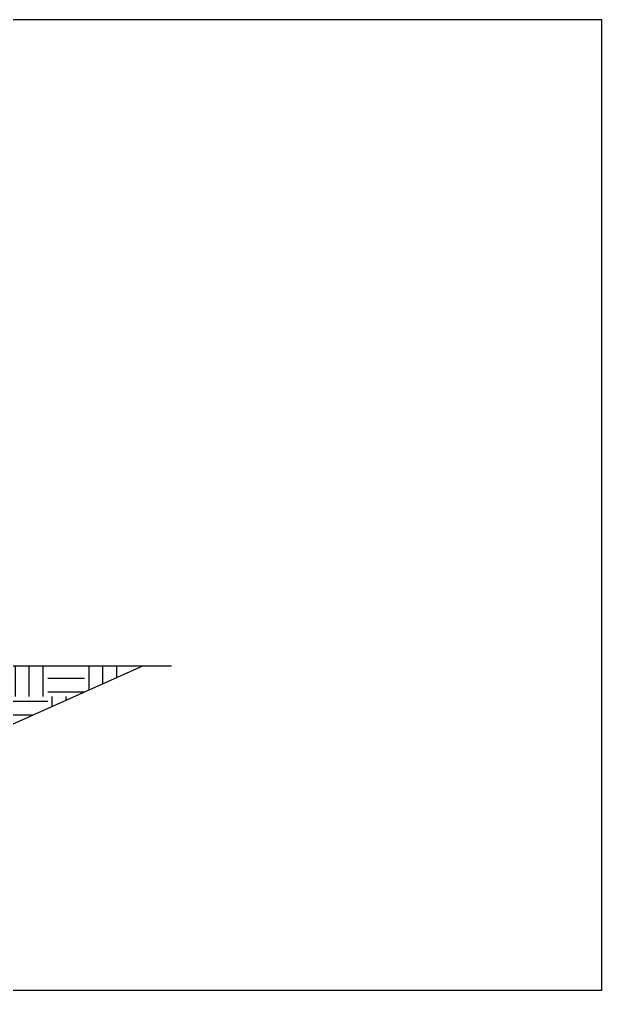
# Model space of a CAD drawing. Header units: feet. Extents: x -4 to 2246, y -9 to 1440.
# Drawn here: x 2156.42 to 2181.02, y 1366.06 to 1407.06 of the extents above; entities that cross this region are included whole.
import ezdxf

# ---------------------------------------------------------------- set-up
doc = ezdxf.new("R2010")
doc.units = ezdxf.units.FT
doc.header["$MEASUREMENT"] = 0
doc.layers.add('C-LINEWORK', color=7, linetype='Continuous')

msp = doc.modelspace()

# ---------------------------------------------------------------- hatches: boundary and pattern name
at = {"layer": 'C-LINEWORK'}
h = msp.add_hatch(dxfattribs=at)
h.set_pattern_fill('EARTH', color=254, scale=6.231824)
h.set_pattern_definition([(0, (1313.2053, 1026.574), (1.557956, 1.557956), [1.557956, -1.557956]), (0, (1313.2053, 1027.1583), (1.557956, 1.557956), [1.557956, -1.557956]), (0, (1313.2053, 1027.7425), (1.557956, 1.557956), [1.557956, -1.557956]), (90, (1313.4, 1027.9373), (-1.557956, 1.557956), [1.557956, -1.557956]), (90, (1313.9843, 1027.9373), (-1.557956, 1.557956), [1.557956, -1.557956]), (90, (1314.5685, 1027.9373), (-1.557956, 1.557956), [1.557956, -1.557956])])
h.paths.add_polyline_path([(2145.303195, 1378.684577), (2147.833457, 1377.596186), (2150.118855, 1377.857237), (2154.787598, 1376.71514), (2161.643793, 1379.772967), (2148.652633, 1379.773012), (2148.652633, 1377.813902), (2147.904814, 1377.813902), (2147.904814, 1379.773056), (2142.871922, 1379.773146)])

# ---------------------------------------------------------------- linework, layer by layer
msp.add_lwpolyline([(2121.968222, 1379.772967), (2162.85261, 1379.772967)])
msp.add_lwpolyline([(2145.303195, 1378.684577), (2147.833457, 1377.596186), (2150.118855, 1377.857237), (2154.787598, 1376.71514), (2161.643793, 1379.772967)], dxfattribs=at)
at = {"layer": 'Defpoints'}
msp.add_lwpolyline([(2119.024828, 1407.063072), (2181.024828, 1407.063072), (2181.024828, 1366.063072), (2119.024828, 1366.063072)], close=True, dxfattribs=at)

doc.saveas('drawing.dxf')
